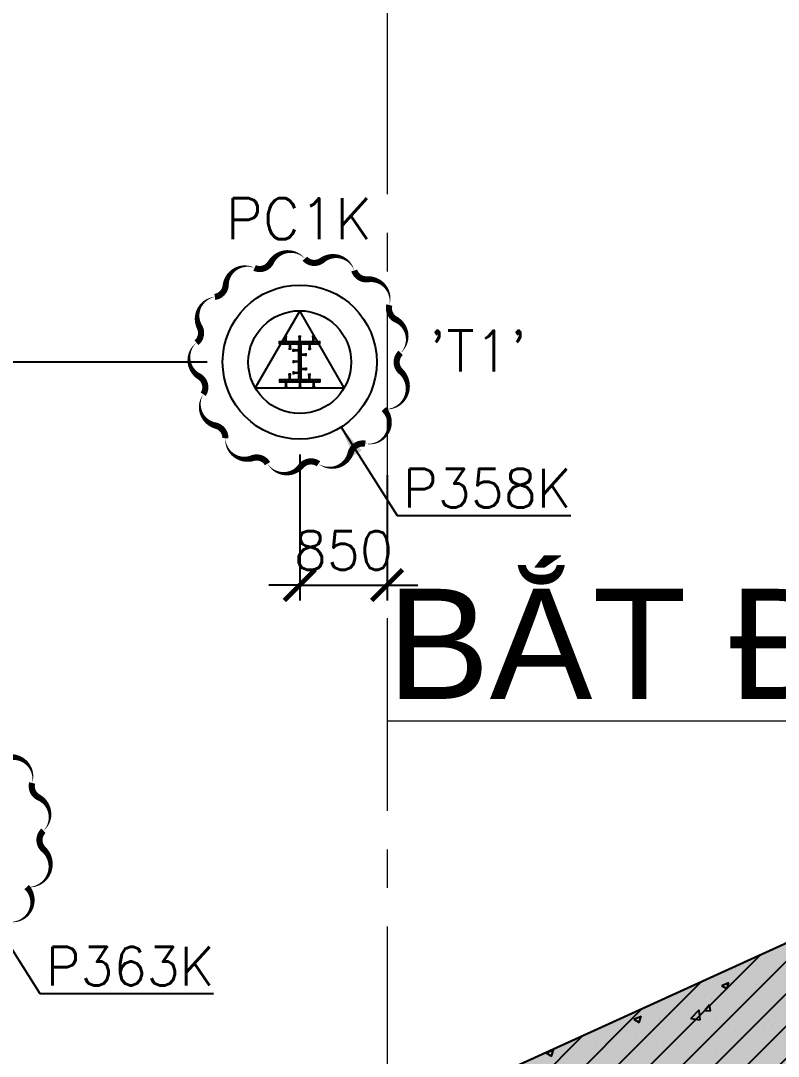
# Model space of a CAD drawing. Header units: millimetres. Extents: x -346728 to 1320345, y -537202 to -385966.
# Drawn here: x 166374 to 173745, y -498471 to -488395 of the extents above; entities that cross this region are included whole.
import ezdxf

# ---------------------------------------------------------------- set-up
doc = ezdxf.new("R2010")
doc.units = ezdxf.units.MM
doc.header["$LTSCALE"] = 100
doc.linetypes.add('X1326_GLB$0$CENTER', pattern=[2, 1.25, -0.25, 0.25, -0.25])
for name, color, linetype, lineweight in [('0 T TEXT', 7, 'Continuous', 13), ('KCMANH', 8, 'Continuous', 13), ('KINGPOST', 5, 'Continuous', 20), ('X1326_GLB$0$A-tim', 8, 'X1326_GLB$0$CENTER', 9)]:
    doc.layers.add(name, color=color, linetype=linetype, lineweight=lineweight)
doc.layers.add('CL load', color=1, linetype='Continuous', plot=False)
for name, color, linetype in [('hach', 253, 'Continuous'), ('PCT', 3, 'Continuous'), ('PILE MARK', 8, 'Continuous'), ('PL', 3, 'Continuous'), ('PLT', 6, 'Continuous'), ('W2', 4, 'Continuous'), ('XR_1326_csPL$0$hach', 253, 'Continuous'), ('XR_1326_csPL$0$W2', 4, 'Continuous')]:
    doc.layers.add(name, color=color, linetype=linetype)
doc.styles.add('simplex', font='simplex.shx')
doc.styles.add('TOAN - FONT ARIAL', font='Arial_1.ttf', dxfattribs={"width": 0.8})
doc.dimstyles.new('100', dxfattribs={"dimscale": 150, "dimtxt": 2.5, "dimasz": 2, "dimexe": 1, "dimexo": 1, "dimgap": 1, "dimtad": 1, "dimdec": 0, "dimzin": 0, "dimdsep": 46, "dimtxsty": 'simplex', "dimblk": 'ARCHTICK', "dimcen": 1, "dimdle": 1, "dimclrd": 256, "dimclre": 256, "dimclrt": 6, "dimadec": 0, "dimazin": 0, "dimtfac": 1, "dimtdec": 0, "dimtix": 1, "dimtmove": 2, "dimatfit": 3, "dimfxl": 1, "dimtolj": 1, "dimtzin": 0, "dimarcsym": 0})
pattern_1 = [(45, (188543.33, 11377564.439), (-8.980256121, 8.980256121), []), (135, (188543.33, 11377564.439), (-8.980256121, -8.980256121), [])]

# ---------------------------------------------------------------- blocks, each defined once
blk = doc.blocks.new('_ArchTick')
at = {"color": 0, "linetype": 'ByBlock', "const_width": 0.15}
blk.add_lwpolyline([(-0.5, -0.5), (0.5, 0.5)], dxfattribs=at)
blk = doc.blocks.new('*D511')
at = {"layer": 'CL load', "lineweight": -2, "transparency": 16777216}
for p, q in [((169089, -492617), (169089, -494036)), ((169939, -492817), (169939, -494036)), ((169089, -493886), (168789, -493886)), ((169089, -493886), (169939, -493886)), ((169939, -493886), (170239, -493886))]:
    blk.add_line(p, q, dxfattribs=at)
at = {"layer": 'DEFPOINTS', "color": 0, "transparency": 16777216}
for p in [(169089, -492467, 0), (169939, -492667, 0), (169939, -493886)]:
    blk.add_point(p, dxfattribs=at)
at = {"layer": 'CL load', "lineweight": -2, "transparency": 16777216, "xscale": 300, "yscale": 300, "zscale": 300}
blk.add_blockref('_ArchTick', (169089, -493886), dxfattribs=at)
at = {"layer": 'CL load', "lineweight": -2, "transparency": 16777216, "xscale": 300, "yscale": 300, "zscale": 300, "rotation": 180}
blk.add_blockref('_ArchTick', (169939, -493886), dxfattribs=at)
at = {"layer": 'CL load', "color": 6, "transparency": 16777216, "insert": (169514, -493549), "char_height": 375, "attachment_point": 5, "style": 'simplex'}
blk.add_mtext('\\A1;850', dxfattribs=at)
blk = doc.blocks.new('*D512')
at = {"layer": 'CL load', "lineweight": -2, "transparency": 16777216}
for p, q in [((165925, -491867), (165925, -484792)), ((166114, -484942), (165775, -484942)), ((168189, -491717), (165775, -491717))]:
    blk.add_line(p, q, dxfattribs=at)
at = {"layer": 'DEFPOINTS', "color": 0, "transparency": 16777216}
for p in [(165925, -484942), (166264, -484942, 0), (168339, -491717)]:
    blk.add_point(p, dxfattribs=at)
at = {"layer": 'CL load', "lineweight": -2, "transparency": 16777216, "xscale": 300, "yscale": 300, "zscale": 300}
for p, rotation in [((165925, -484942), 90), ((165925, -491717), 270)]:
    blk.add_blockref('_ArchTick', p, dxfattribs=dict(at, rotation=rotation))
at = {"layer": 'CL load', "color": 6, "transparency": 16777216, "insert": (165587, -487609), "char_height": 375, "attachment_point": 5, "rotation": 90, "style": 'simplex'}
blk.add_mtext('\\A1;6775', dxfattribs=at)
blk = doc.blocks.new('LVL-KHUNGTEN')
blk.add_lwpolyline([(61072.9, 41092.8), (119123.5, 41092.8), (119123.5, 61.9), (61072.9, 61.9)], close=True)
blk = doc.blocks.new('KP50')
at = {"ltscale": 0.1}
h = blk.add_hatch(color=6, dxfattribs=at)
h.dxf.hatch_style = 1
h.paths.add_polyline_path([(14, 171), (-14, 171), (-14, 142)])
h.paths.add_polyline_path([(-14, -142), (-14, -171), (14, -171)])
at = {"layer": 'KCMANH', "linetype": 'ByBlock'}
h = blk.add_hatch(dxfattribs=at)
h.set_pattern_fill('ANSI37', color=6, scale=4, style=0)
h.set_pattern_definition(pattern_1)
h.paths.add_polyline_path([(-200, 200), (-200, 171), (200, 171), (200, 200)])
h = blk.add_hatch(dxfattribs=at)
h.set_pattern_fill('ANSI37', color=6, scale=4, style=0)
h.set_pattern_definition([(45, (188728.93, 11377564.439), (-8.980256121, 8.980256121), []), (135, (188728.93, 11377564.439), (-8.980256121, -8.980256121), [])])
h.paths.add_polyline_path([(14, 171), (-14, 142), (-14, -142), (14, -171)])
h = blk.add_hatch(dxfattribs=at)
h.set_pattern_fill('ANSI37', color=6, scale=4, style=0)
h.set_pattern_definition(pattern_1)
h.paths.add_polyline_path([(-200, -171), (-200, -200), (200, -200), (200, -171)])
for p, q in [((-125, 253), (-146, 253)), ((-146, 240), (-146, 253)), ((-125, 240), (-146, 240)), ((-142, 200), (-142, 240)), ((-129, 200), (-129, 240)), ((-125, 240), (-125, 253)), ((-10, 253), (10, 253)), ((-10, 240), (-10, 253)), ((-10, 240), (10, 240)), ((-6, 200), (-6, 240)), ((6, 200), (6, 240)), ((10, 240), (10, 253)), ((125, 253), (146, 253)), ((125, 240), (125, 253)), ((125, 240), (146, 240)), ((129, 200), (129, 240)), ((142, 200), (142, 240)), ((146, 240), (146, 253)), ((-85, 131), (-106, 131)), ((-106, 131), (-106, 118)), ((-85, 118), (-106, 118)), ((-102, 171), (-102, 131)), ((-89, 171), (-89, 131)), ((-85, 131), (-85, 118)), ((-67, 100), (-67, 120)), ((-54, 120), (-67, 120)), ((-54, 100), (-54, 120)), ((-14, 116), (-54, 116)), ((-14, 104), (-54, 104)), ((85, 131), (106, 131)), ((85, 131), (85, 118)), ((85, 118), (106, 118)), ((89, 171), (89, 131)), ((102, 171), (102, 131)), ((106, 131), (106, 118)), ((-54, 100), (-67, 100)), ((-67, 10), (-67, -10)), ((-54, 10), (-67, 10)), ((-54, 10), (-54, -10)), ((-14, 6), (-54, 6)), ((14, 76), (54, 76)), ((14, 64), (54, 64)), ((54, 60), (54, 80)), ((54, 80), (67, 80)), ((54, 60), (67, 60)), ((67, 60), (67, 80)), ((-54, -10), (-67, -10)), ((-67, -100), (-67, -120)), ((-54, -100), (-67, -100)), ((-14, -6), (-54, -6)), ((-54, -100), (-54, -120)), ((14, -64), (54, -64)), ((14, -76), (54, -76)), ((54, -60), (54, -80)), ((54, -60), (67, -60)), ((54, -80), (67, -80)), ((67, -60), (67, -80)), ((-142, -200), (-142, -240)), ((-129, -200), (-129, -240)), ((-85, -118), (-106, -118)), ((-106, -131), (-106, -118)), ((-85, -131), (-106, -131)), ((-102, -171), (-102, -131)), ((-89, -171), (-89, -131)), ((-85, -131), (-85, -118)), ((-54, -120), (-67, -120)), ((-14, -104), (-54, -104)), ((-14, -116), (-54, -116)), ((-6, -200), (-6, -240)), ((6, -200), (6, -240)), ((85, -118), (106, -118)), ((85, -131), (85, -118)), ((85, -131), (106, -131)), ((89, -171), (89, -131)), ((102, -171), (102, -131)), ((106, -131), (106, -118)), ((129, -200), (129, -240)), ((142, -200), (142, -240)), ((-125, -240), (-146, -240)), ((-146, -240), (-146, -253)), ((-125, -253), (-146, -253)), ((-125, -240), (-125, -253)), ((-10, -240), (10, -240)), ((-10, -240), (-10, -253)), ((-10, -253), (10, -253)), ((10, -240), (10, -253)), ((125, -240), (146, -240)), ((125, -240), (125, -253)), ((125, -253), (146, -253)), ((146, -240), (146, -253))]:
    blk.add_line(p, q, dxfattribs=at)
at = {"layer": 'KINGPOST', "color": 6, "linetype": 'ByBlock'}
for p, q in [((-200, 200), (200, 200)), ((-200, 171), (-200, 200)), ((-200, 171), (200, 171)), ((-14, 171), (-14, -171)), ((-14, 142), (14, 171)), ((14, 171), (14, -171)), ((200, 171), (200, 200)), ((-200, -171), (200, -171)), ((-200, -171), (-200, -200)), ((-200, -200), (200, -200)), ((-14, -142), (14, -171)), ((200, -171), (200, -200))]:
    blk.add_line(p, q, dxfattribs=at)
blk.add_lwpolyline([(-14, 0), (14, 0)], dxfattribs=at)
blk = doc.blocks.new('B1 Kingpost Layout Plan1')
at = {"layer": 'KCMANH', "linetype": 'ByBlock'}
blk.add_blockref('KP50', (18725, -76947, 0), dxfattribs=at)

msp = doc.modelspace()

# ---------------------------------------------------------------- hatches: boundary and pattern name
at = {"ltscale": 0.1}
h = msp.add_hatch(color=6, dxfattribs=at)
h.dxf.hatch_style = 1
h.paths.add_polyline_path([(169103, -491545.6), (169074.2, -491545.6), (169074.2, -491574.4)])
h.paths.add_polyline_path([(169074.2, -491859.2), (169074.2, -491888), (169103, -491888)])
at = {"layer": 'hach'}
h = msp.add_hatch(dxfattribs=at)
h.set_pattern_fill('ANSI31', color=256, scale=70)
h.set_pattern_definition([(45, (121918.56, -508591.22), (-157.15448, 157.15448), [])])
h.paths.add_polyline_path([(142200.7, -410142.2), (128621.2, -428107.5), (155914.1, -501359), (162214.1, -503970.9), (238136.4, -469396.6), (242695.2, -462329.4), (242687.2, -415142.7), (237685.1, -410142.2)])
h.paths.add_polyline_path([(142797.9, -411342.2), (129975.7, -428305.7), (156856.2, -500450.6), (162191.6, -502662.6), (237318.8, -468450.4), (241495.1, -461976.1), (241487, -415639.4), (237188.2, -411342.2)], flags=16)
h = msp.add_hatch(dxfattribs=at)
h.set_pattern_fill('AR-CONC', color=256, scale=4)
h.set_pattern_definition([(50, (121918.56, -508591.2), (728.7387, -63.7563), [76.2, -838.2]), (355, (121918.56, -508591.2), (-140.9737, 764.2274), [60.96, -670.5623]), (100.45144, (121979.3, -508596.54), (587.765, 700.471), [64.76, -712.361]), (46.1842, (121918.6, -508388), (1084.316, -168.1693), [114.3, -1257.3]), (96.63556, (122008.9, -508402), (949.6165, 989.7045), [97.14, -1068.5424]), (351.18415, (121918.6, -508388), (949.6165, 989.7045), [91.44, -1005.839]), (21, (122020.16, -508438.8), (606.4576, -409.0608), [76.2, -838.2]), (326, (122020.16, -508438.8), (247.208, 736.752), [60.96, -670.56]), (71.45144, (122070.7, -508472.9), (853.6657, 327.691), [64.76, -712.3598]), (37.5, (121918.56, -508591.22), (12.3544, 338.22016), [0, -662.432, 0, -680.72, 0, -673.1]), (7.5, (121918.56, -508591.22), (267.27865, 400.7223), [0, -388.112, 0, -647.192, 0, -256.54]), (327.5, (121692, -508591.22), (542.3624, -22.91498), [0, -254, 0, -792.48, 0, -1051.56]), (317.5, (121590.4, -508591.2), (592.5167, 101.706), [0, -330.2, 0, -526.288, 0, -746.76])])
h.paths.add_polyline_path([(142200.7, -410142.2), (128621.2, -428107.5), (155914.1, -501359), (162214.1, -503970.9), (238136.4, -469396.6), (242695.2, -462329.4), (242687.2, -415142.7), (237685.1, -410142.2)])
h.paths.add_polyline_path([(142797.9, -411342.2), (129975.7, -428305.7), (156856.2, -500450.6), (162191.6, -502662.6), (237318.8, -468450.4), (241495.1, -461976.1), (241487, -415639.4), (237188.2, -411342.2)], flags=16)

# ---------------------------------------------------------------- linework, layer by layer
at = {"color": 6, "elevation": -2718.3}
msp.add_lwpolyline([(170070.7, -491627, 0, 60, 0.5205671), (170024, -491302.5, 60, 60, -0.3534527), (169960.4, -491161.4, 0, 60, 0.5205671), (169748, -490911.2, 60, 60, -0.3534915), (169619, -490825.5, 0, 60, 0.5205671), (169306.2, -490726.6, 60, 60, -0.3944899), (169138.9, -490710.1, 0, 60, 0.520567), (168808, -490746.9, 60, 60, -0.3907151), (168649.8, -490800.3, 0, 60, 0.520567), (168368.5, -490969.1, 60, 60, -0.3534934), (168262.9, -491082.4, 0, 60, 0.5205671), (168114.4, -491375.1, 60, 60, -0.3571345), (168084.1, -491528.2, 0, 60, 0.520567), (168109.8, -491855.9, 60, 60, -0.4289707), (168150.1, -492029.8, 0, 60, 0.520567), (168270.9, -492334.6, 60, 60, -0.3534582), (168365.5, -492457.1, 0, 60, 0.520567), (168630.2, -492651.2, 60, 60, -0.3534893), (168775.5, -492704.7, 0, 60, 0.5205671), (169102.7, -492728.2, 60, 60, -0.3982747), (169270.7, -492706.3, 0, 60, 0.520567), (169585.3, -492597.9, 60, 60, -0.3869502), (169726.4, -492510.7, 0, 60, 0.7314349), (169907, -492174.4, 0, 60, 0.7206829), (170071.6, -491807.5, 60, 60, -0.4358983)], format="xyseb", close=True, dxfattribs=at)
msp.add_lwpolyline([(166251.5, -497161, 0, 60, 0.7314349), (166432.1, -496824.7, 0, 60, 0.7206829), (166596.7, -496457.7, 60, 60, -0.4358983), (166595.8, -496277.3, 0, 60, 0.5205671), (166549.1, -495952.8, 60, 60, -0.3534527), (166485.5, -495811.7, 0, 60, 0.5205671), (166273.1, -495561.4, 60, 60, -0.3534915)], format="xyseb", dxfattribs=at)
at = {"layer": 'PL', "elevation": -1404.9}
msp.add_lwpolyline([(168655.6, -491966.8), (169521.6, -491966.8), (169088.6, -491216.8)], close=True, dxfattribs=at)
msp.add_lwpolyline([(168655.6, -491966.8), (169521.6, -491966.8), (169088.6, -491216.8)], close=True, dxfattribs=at)
at = {"layer": 'PL'}
for radius in [750, 750, 500, 500]:
    msp.add_circle((169088.6, -491716.8, -1404.9), radius, dxfattribs=at)
at = {"layer": 'W2', "ltscale": 0.5, "elevation": -1404.9}
msp.add_lwpolyline([(142797.9, -411342.2), (129975.7, -428305.7), (156856.2, -500450.6), (162191.6, -502662.6), (237318.8, -468450.4), (241495.1, -461976.1), (241487, -415639.4), (237188.2, -411342.2)], close=True, dxfattribs=at)
at = {"layer": 'X1326_GLB$0$A-tim', "ltscale": 15}
msp.add_line((169938.6, -398208.6, -1404.9), (169938.6, -512162.7, -1404.9), dxfattribs=at)
at = {"layer": 'XR_1326_csPL$0$hach', "color": 250}
for p, q in [((172888.8, -499109.8, -1404.9), (175309.9, -496688.6, -1404.9)), ((172311.7, -499372.6, -1404.9), (174732.8, -496951.5, -1404.9)), ((171734.5, -499635.4, -1404.9), (174155.7, -497214.3, -1404.9)), ((171157.4, -499898.2, -1404.9), (173578.5, -497477.1, -1404.9)), ((173630.5, -497511.6, -1404.9), (173630.5, -497511.6, -1404.9)), ((173332.8, -497615.3, -1404.9), (173332.8, -497615.3, -1404.9)), ((170580.3, -500161.1, -1404.9), (173001.4, -497739.9, -1404.9)), ((173193.8, -497781.1, -1404.9), (173244.4, -497815.2, -1404.9)), ((173193.9, -497781.1, -1404.9), (173265, -497753.8, -1404.9)), ((173244.4, -497815.2, -1404.9), (173265, -497753.8, -1404.9)), ((173528.7, -497775.7, -1404.9), (173528.7, -497775.7, -1404.9)), ((173184.3, -497850, -1404.9), (173184.3, -497850, -1404.9)), ((173274.4, -497809.2, -1404.9), (173274.4, -497809.2, -1404.9)), ((173618.2, -497849.9, -1404.9), (173618.2, -497849.9, -1404.9)), ((172591.8, -497951.7, -1404.9), (172591.8, -497951.7, -1404.9)), ((173025.7, -498024.6, -1404.9), (173074.7, -497966.3, -1404.9)), ((173086.4, -498030, -1404.9), (173074.6, -497966.3, -1404.9)), ((173096.5, -497921.4, -1404.9), (173096.5, -497921.4, -1404.9)), ((170003.1, -500423.9, -1404.9), (172424.3, -498002.7, -1404.9)), ((172340.2, -498108.8, -1404.9), (172411.3, -498081.5, -1404.9)), ((172390.7, -498142.9, -1404.9), (172411.3, -498081.5, -1404.9)), ((172568.8, -497997.6, -1404.9), (172568.8, -497997.6, -1404.9)), ((172894.9, -498102.3, -1404.9), (172974, -498019.9, -1404.9)), ((172985.2, -498116.4, -1404.9), (172974, -498019.9, -1404.9)), ((173025.7, -498024.6, -1404.9), (173086.5, -498030, -1404.9)), ((172340.2, -498108.8, -1404.9), (172390.7, -498142.9, -1404.9)), ((172592.6, -498111.6, -1404.9), (172592.6, -498111.6, -1404.9)), ((172894.8, -498102.3, -1404.9), (172985.2, -498116.3, -1404.9)), ((173134.9, -498134.5, -1404.9), (173134.9, -498134.5, -1404.9)), ((173261.4, -498176.5, -1404.9), (173261.4, -498176.5, -1404.9)), ((173646.2, -498125.8, -1404.9), (173646.2, -498125.8, -1404.9)), ((173677.3, -498157.4, -1404.9), (173677.3, -498157.4, -1404.9)), ((169426, -500686.7, -1404.9), (171847.1, -498265.6, -1404.9)), ((172264.4, -498225.2, -1404.9), (172264.4, -498225.2, -1404.9)), ((172806.8, -498248.1, -1404.9), (172806.8, -498248.1, -1404.9)), ((173007.1, -498209.9, -1404.9), (173007.1, -498209.9, -1404.9)), ((173084.2, -498259.6, -1404.9), (173084.2, -498259.6, -1404.9)), ((173349.1, -498271, -1404.9), (173349.1, -498271, -1404.9)), ((173605.8, -498188.1, -1404.9), (173605.8, -498188.1, -1404.9)), ((171726.3, -498378.6, -1404.9), (171726.3, -498378.6, -1404.9)), ((171980.7, -498345.1, -1404.9), (171980.7, -498345.1, -1404.9)), ((172365.4, -498294.4, -1404.9), (172365.4, -498294.4, -1404.9)), ((172556.5, -498335.8, -1404.9), (172556.5, -498335.8, -1404.9)), ((173734.9, -498354.5, -1404.9), (173734.9, -498354.5, -1404.9)), ((171486.5, -498436.5, -1404.9), (171557.7, -498409.2, -1404.9)), ((171486.5, -498436.5, -1404.9), (171537.1, -498470.6, -1404.9)), ((171537.1, -498470.6, -1404.9), (171557.7, -498409.2, -1404.9)), ((172043.3, -498400.8, -1404.9), (172043.3, -498400.8, -1404.9)), ((173142.3, -498456.3, -1404.9), (173142.3, -498456.3, -1404.9))]:
    msp.add_line(p, q, dxfattribs=at)
at = {"layer": 'XR_1326_csPL$0$W2', "color": 7, "ltscale": 0.5}
msp.add_line((162191.6, -502662.6, -1404.9), (237318.8, -468450.4, -1404.9), dxfattribs=at)

# ---------------------------------------------------------------- block references
at = {"extrusion": (0.00597, -2.28885e-18, 0.999982), "xscale": 3.385207865094198, "yscale": 3.385207865094198, "zscale": 3.385207865094198}
msp.add_blockref('LVL-KHUNGTEN', (-107243.5, -525073.6, -287.1), dxfattribs=at)
msp.add_blockref('B1 Kingpost Layout Plan1', (150363.7, -414766, -1404.9))

# ---------------------------------------------------------------- texts
at = {"layer": '0 T TEXT', "color": 7, "linetype": 'ByBlock', "style": 'TOAN - FONT ARIAL'}
msp.add_text('%%UBẮT ĐẦU', height=1071.93, dxfattribs=at).set_placement((169938.6, -494994.3, -1404.9))
at = {"layer": 'PCT', "style": 'simplex'}
msp.add_text('PC1K', height=400, dxfattribs=at).set_placement((168369, -490522.1, -1404.9))
at = {"layer": 'PILE MARK', "color": 4, "style": 'simplex'}
for s, p in [('P358K', (170093.8, -493131.4, -1404.9)), ('P363K', (166618.9, -497781.7, -1404.9))]:
    msp.add_text(s, height=375, dxfattribs=at).set_placement(p)
at = {"layer": 'PLT', "style": 'simplex'}
msp.add_text("'T1'", height=400, dxfattribs=at).set_placement((170343, -491809.6, -1404.9))

# ---------------------------------------------------------------- dimensions: what is measured, and where the dimension line sits
at = {"layer": 'CL load'}
dim = msp.add_linear_dim(base=(165924.5, -484941.8, -1404.9), p1=(168338.6, -491716.8, -1404.9), p2=(166263.6, -484941.8, -1404.9), angle=90, dimstyle='100', dxfattribs=at)
dim.commit()
dim.dimension.update_dxf_attribs({"geometry": '*D512', "text_midpoint": (165587, -487609, -1404.9), "dimtype": 160})
dim = msp.add_linear_dim(base=(169938.6, -493886.3, -1404.9), p1=(169088.6, -492466.8, -1404.9), p2=(169938.6, -492666.8, -1404.9), dimstyle='100', dxfattribs=at)
dim.commit()
dim.dimension.update_dxf_attribs({"geometry": '*D511', "text_midpoint": (169513.6, -493548.8, -1404.9)})

# ---------------------------------------------------------------- leaders
at = {"layer": 'PILE MARK'}
for points in [[(169490.7, -492349.9, -1404.9), (170036.4, -493209, -1404.9), (171725.2, -493209, -1404.9)], [(166015.9, -497000.2, -1404.9), (166561.5, -497859.3, -1404.9), (168250.3, -497859.3, -1404.9)]]:
    msp.add_leader(points, dimstyle='100', override={"dimgap": 1, "dimtad": 0}, dxfattribs=at)

doc.saveas('drawing.dxf')
